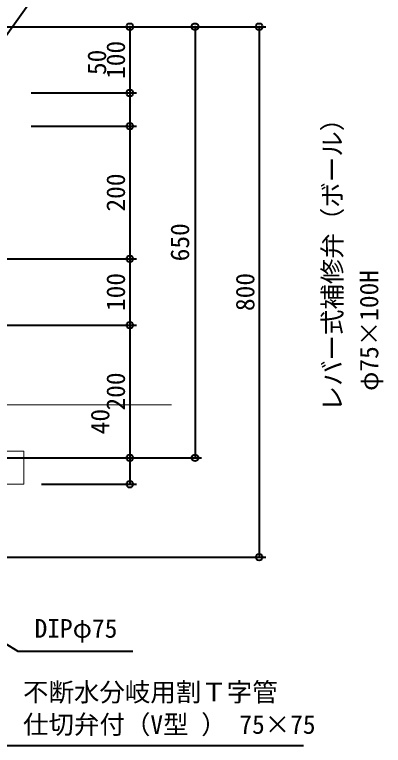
# Model space of a CAD drawing. Units: millimetres at full size, sheet at 1:20. Extents: x -5817 to 7940, y -3160 to 3160.
# Drawn here: x -439 to 117, y 1416 to 2518 of the extents above; entities that cross this region are included whole.
import ezdxf
from ezdxf.enums import TextEntityAlignment as Align

# ---------------------------------------------------------------- set-up
doc = ezdxf.new("R2010")
doc.units = ezdxf.units.MM
doc.header["$LTSCALE"] = 20
doc.header["$PDMODE"] = 32
doc.header["$PDSIZE"] = 10
for name, color, linetype, lineweight in [('0-7_TEMP01', 3, 'Continuous', 18), ('0-9_躯体', 7, 'Continuous', 9), ('0-E_寸法', 1, 'Continuous', 40)]:
    doc.layers.add(name, color=color, linetype=linetype, lineweight=lineweight)
doc.styles.add('ＭＳ ゴシック', font='')
doc.styles.get('ＭＳ ゴシック').set_extended_font_data('MS Gothic')

msp = doc.modelspace()

# ---------------------------------------------------------------- linework, layer by layer
at = {"layer": '0-7_TEMP01'}
msp.add_line((-3335.25, 1929.64), (-202.55, 1929.64), dxfattribs=at)
at = {"layer": '0-9_躯体'}
for p, q in [((-625.25, 1859.65), (-425.25, 1859.65)), ((-425.25, 1859.65), (-425.25, 1809.65)), ((-625.25, 1809.65), (-425.25, 1809.65))]:
    msp.add_line(p, q, dxfattribs=at)
at = {"layer": '0-E_寸法'}
for p, q in [((-530.36, 2376.47), (-419.41, 2532.23)), ((-486.25, 2499.64), (-60.27, 2499.64)), ((-486.25, 2499.64), (-157.09, 2499.64)), ((-486.25, 2499.64), (-255.4, 2499.64)), ((-265.4, 2499.64), (-265.4, 2399.64)), ((-167.09, 2499.64), (-167.09, 1849.64)), ((-70.27, 2499.64), (-70.27, 1699.64)), ((-414.25, 2399.64), (-255.4, 2399.64)), ((-414.25, 2399.64), (-255.4, 2399.64)), ((-265.4, 2399.64), (-265.4, 2349.64)), ((-414.25, 2349.64), (-255.4, 2349.64)), ((-414.25, 2349.64), (-255.4, 2349.64)), ((-265.4, 2349.64), (-265.4, 2149.64)), ((-475.01, 2149.64), (-255.4, 2149.64)), ((-474.99, 2149.64), (-255.4, 2149.64)), ((-265.4, 2149.64), (-265.4, 2049.64)), ((-475.01, 2049.64), (-255.4, 2049.64)), ((-475.01, 2049.64), (-255.4, 2049.64)), ((-265.4, 2049.64), (-265.4, 1849.64)), ((-455.25, 1849.64), (-157.09, 1849.64)), ((-455.25, 1849.64), (-255.4, 1849.64)), ((-426.49, 1849.64), (-255.4, 1849.64)), ((-265.4, 1849.64), (-265.4, 1809.65)), ((-398.84, 1809.65), (-255.4, 1809.65)), ((-493.25, 1699.64), (-60.27, 1699.64)), ((-547.3, 1627.5), (-434.04, 1558.03)), ((-434.04, 1558.03), (-260.92, 1558.03)), ((-458.11, 1415.96), (-3.56, 1415.96))]:
    msp.add_line(p, q, dxfattribs=at)
for p in [(-265.4, 2499.64), (-167.09, 2499.64), (-70.27, 2499.64), (-265.4, 2399.64), (-265.4, 2349.64), (-265.4, 2149.64), (-265.4, 2049.64), (-265.4, 1849.64), (-167.09, 1849.64), (-265.4, 1809.65), (-70.27, 1699.64)]:
    msp.add_point(p, dxfattribs=at)

# ---------------------------------------------------------------- texts
at = {"layer": '0-E_寸法', "style": 'ＭＳ ゴシック'}
for s, p in [('100', (-264.18, 2420.84)), ('50', (-292.69, 2426.68)), ('レバー式補修弁（ボール）', (62.48, 1919.5)), ('200', (-264.18, 2220.84)), ('650', (-167.45, 2145.84)), ('φ75×100H', (117.79, 1950.42)), ('100', (-264.18, 2070.84)), ('800', (-69.05, 2070.84)), ('200', (-264.18, 1920.84)), ('40', (-287.78, 1885.03))]:
    msp.add_text(s, height=28.15, rotation=90, dxfattribs=at).set_placement(p, align=Align.BOTTOM_LEFT)
for s, p in [('DIPφ75', (-409.04, 1569.82)), ('不断水分岐用割Ｔ字管', (-426.41, 1473.73)), ('仕切弁付（V型 ） 75×75', (-426.41, 1424.92))]:
    msp.add_text(s, height=28.15, dxfattribs=at).set_placement(p, align=Align.BOTTOM_LEFT)

doc.saveas('drawing.dxf')
